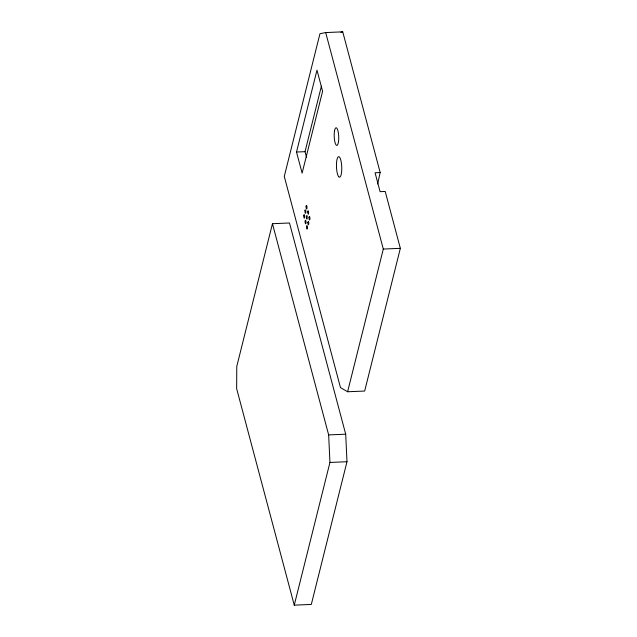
<?xml version="1.0" encoding="UTF-8"?>
<svg xmlns="http://www.w3.org/2000/svg" width="637" height="637" viewBox="0 0 637 637"><rect width="100%" height="100%" fill="white"/><g stroke="black" fill="none" stroke-linecap="round" stroke-linejoin="round"><path stroke-width="0.96" d="M377.645 183.974L380.178 172.547L342.746 31.85L325.69 32.567L319.957 33.697L284.277 176.409L340.477 387.615L347.611 391.755L364.667 391.046L400.347 248.334L385.21 191.45L380.09 191.665L375.066 172.762L380.178 172.547M272.453 223.698L236.773 366.41L236.653 388.666L294.254 605.15L311.31 604.433L346.99 461.729L345.7 434.195L289.501 222.99L272.453 223.698L328.652 434.904L329.942 462.446L294.254 605.15M296.508 152.028L316.979 70.142L322.601 91.266L302.121 173.145L296.508 152.028L305.027 151.67L321.406 86.162M338.701 176.736L338.613 176.624A10.296 2.636 87.6 0 1 336.479 163.669A10.296 2.636 87.6 0 1 339.513 157.116L339.601 157.228A10.296 2.636 87.6 0 1 341.735 170.183A10.296 2.636 87.6 0 1 338.701 176.736L338.685 176.688M347.611 391.755L383.299 249.051L325.69 32.567M340.835 32.232L342.746 31.85M383.299 249.051L400.347 248.334M328.652 434.904L345.7 434.195M329.942 462.446L346.99 461.729M305.027 151.67L306.564 157.427M306.413 216.771L306.58 218.491A1.768 0.454 87.6 0 0 307.138 218.825L307.145 216.062A1.768 0.454 87.6 0 0 306.803 215.513L306.413 216.771M303.801 215.816L303.801 216.262A1.768 0.454 87.6 0 0 304.231 218.101A1.768 0.454 87.6 0 0 304.701 216.93L304.709 216.476A1.768 0.454 87.6 0 0 304.271 214.637A1.768 0.454 87.6 0 0 303.801 215.816M307.695 211.938L308.181 214.255A1.768 0.454 87.6 0 0 308.515 211.707L308.435 211.325A1.768 0.454 87.6 0 0 307.695 211.938M307.862 222.44L307.854 222.886A1.768 0.454 87.6 0 0 308.571 224.574L308.658 224.32A1.768 0.454 87.6 0 0 308.388 221.326L307.862 222.44M309.025 217.615L309.017 218.069A1.768 0.454 87.6 0 0 309.455 219.908A1.768 0.454 87.6 0 0 309.924 218.738L309.924 218.284A1.768 0.454 87.6 0 0 309.494 216.445A1.768 0.454 87.6 0 0 309.025 217.615M334.552 130.744A8.822 2.253 87.6 0 0 336.352 145.236A8.822 2.253 87.6 0 0 338.502 133.81A8.822 2.253 87.6 0 0 334.552 130.744M305.004 210.536A1.768 0.454 87.6 0 0 305.442 213.307A1.768 0.454 87.6 0 0 305.792 210.807A1.768 0.454 87.6 0 0 305.004 210.536M305.171 221.039A1.768 0.454 87.6 0 0 305.609 223.81A1.768 0.454 87.6 0 0 305.967 221.31A1.768 0.454 87.6 0 0 305.171 221.039M306.572 226.342A1.768 0.454 87.6 0 0 307.034 229.073A1.768 0.454 87.6 0 0 307.36 226.525A1.768 0.454 87.6 0 0 306.572 226.342M306.118 206.245A1.768 0.454 87.6 0 0 306.572 208.976A1.768 0.454 87.6 0 0 306.907 206.428A1.768 0.454 87.6 0 0 306.118 206.245"/></g></svg>
